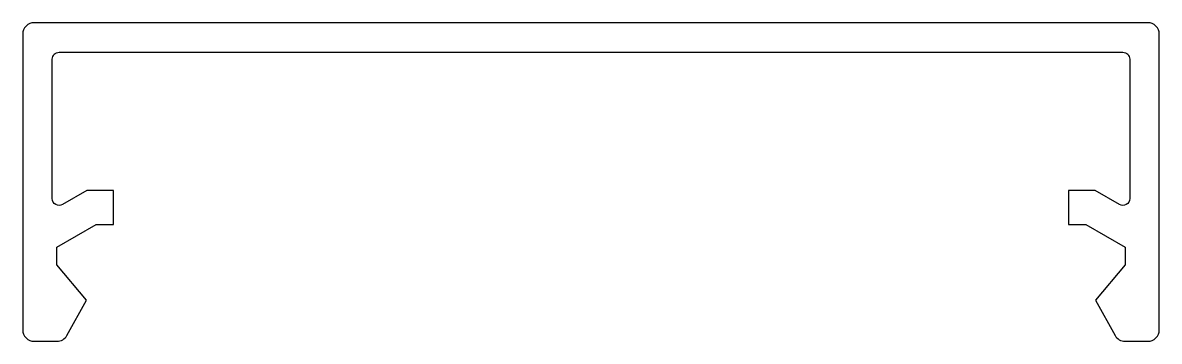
# Model space of a CAD drawing. Extents: x 844.5 to 894.5, y -59.1 to -45.1.
import ezdxf

# ---------------------------------------------------------------- set-up
doc = ezdxf.new("R2010")
doc.units = 0
doc.header["$LTSCALE"] = 15
doc.layers.add('290304SEND', color=182, linetype='CONTINUOUS')

msp = doc.modelspace()

# ---------------------------------------------------------------- linework, layer by layer
at = {"layer": '290304SEND', "color": 0}
msp.add_lwpolyline([(890.507, -52.511), (890.507, -54.011), (891.282, -54.011), (893.007, -55.007), (893.007, -55.783), (891.707, -57.333), (892.565, -58.883, 0.272896), (893.002, -59.141), (894.007, -59.141, 0.414214), (894.507, -58.641), (894.507, -45.641, 0.414214), (894.007, -45.141), (845.007, -45.141, 0.414214), (844.507, -45.641), (844.507, -58.641, 0.414214), (845.007, -59.141), (846.012, -59.141, 0.272896), (846.45, -58.883), (847.307, -57.333), (846.007, -55.783), (846.007, -55.007), (847.733, -54.011), (848.507, -54.011), (848.507, -52.511), (847.331, -52.511), (846.257, -53.131, -0.57735), (845.807, -52.871), (845.807, -46.741, -0.414214), (846.107, -46.441), (892.907, -46.441, -0.414214), (893.207, -46.741), (893.207, -52.871, -0.57735), (892.757, -53.131), (891.684, -52.511)], format="xyb", close=True, dxfattribs=at)

doc.saveas('drawing.dxf')
